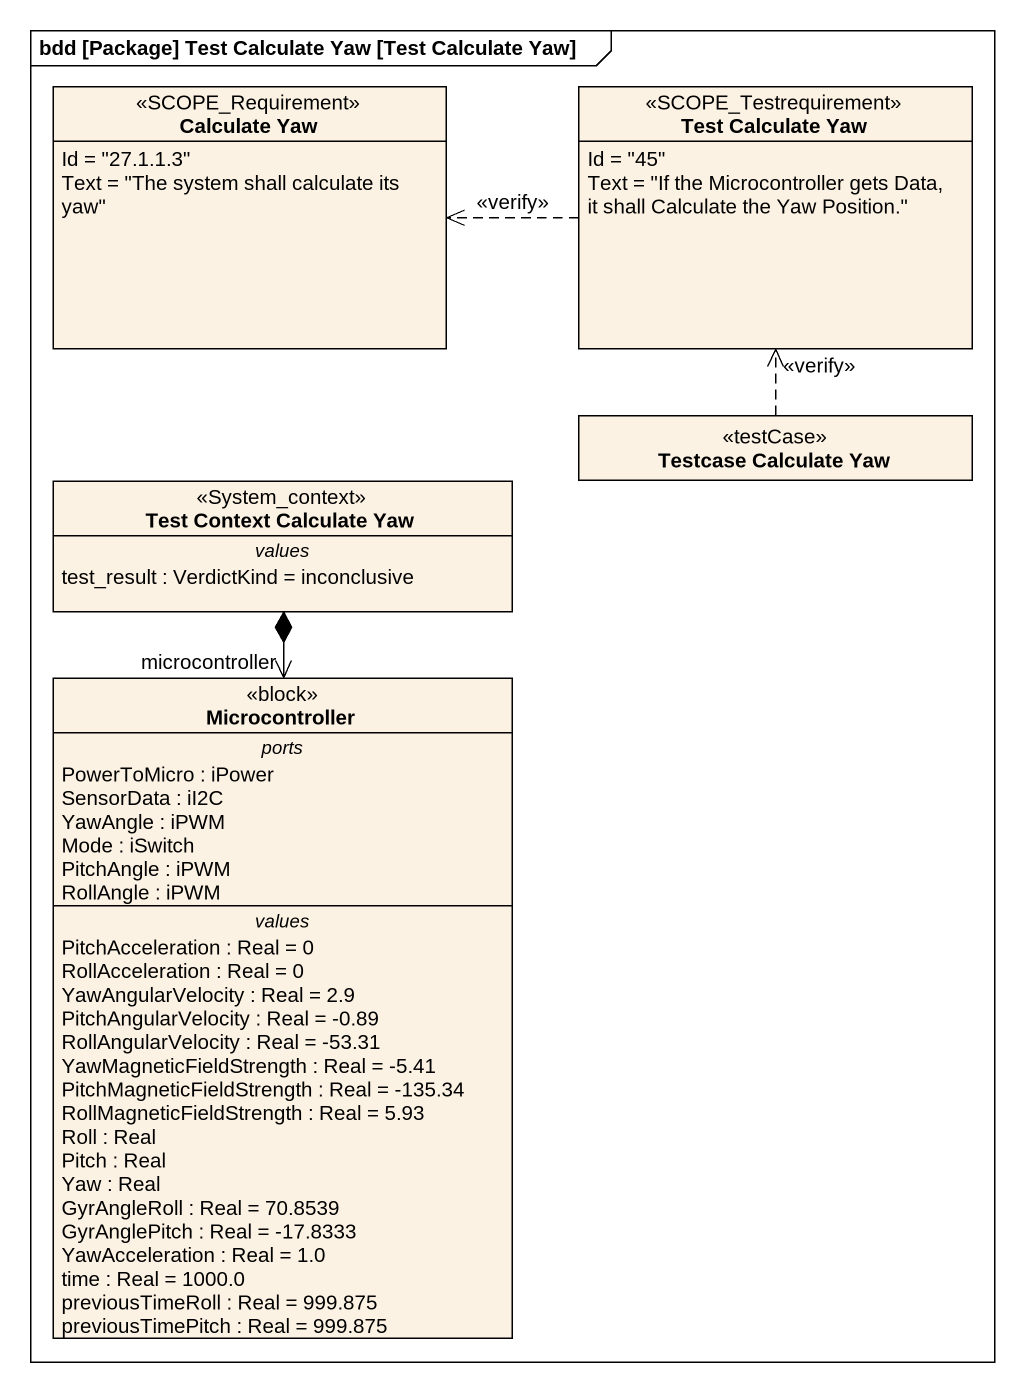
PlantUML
@startuml
mainframe bdd [Package] Test Calculate Yaw [Test Calculate Yaw]
hide circle
hide empty members
class "Calculate Yaw" as Calculate_Yaw <<SCOPE_Requirement>> {
  Id = "27.1.1.3"
  Text = "The system shall calculate its yaw"
}
class "Test Calculate Yaw" as Test_Calculate_Yaw <<SCOPE_Testrequirement>> {
  Id = "45"
  Text = "If the Microcontroller gets Data, it shall Calculate the Yaw Position."
}
class "Testcase Calculate Yaw" as Testcase_Calculate_Yaw <<testCase>>
class "Test Context Calculate Yaw" as Test_Context_Calculate_Yaw <<System_context>> {
  -- values --
  test_result : VerdictKind = inconclusive
}
class Microcontroller <<block>> {
  -- ports --
  PowerToMicro : iPower
  SensorData : iI2C
  YawAngle : iPWM
  Mode : iSwitch
  PitchAngle : iPWM
  RollAngle : iPWM
  -- values --
  PitchAcceleration : Real = 0
  RollAcceleration : Real = 0
  YawAngularVelocity : Real = 2.9
  PitchAngularVelocity : Real = -0.89
  RollAngularVelocity : Real = -53.31
  YawMagneticFieldStrength : Real = -5.41
  PitchMagneticFieldStrength : Real = -135.34
  RollMagneticFieldStrength : Real = 5.93
  Roll : Real
  Pitch : Real
  Yaw : Real
  GyrAngleRoll : Real = 70.8539
  GyrAnglePitch : Real = -17.8333
  YawAcceleration : Real = 1.0
  time : Real = 1000.0
  previousTimeRoll : Real = 999.875
  previousTimePitch : Real = 999.875
}
Test_Calculate_Yaw .left.> Calculate_Yaw : <<verify>>
Testcase_Calculate_Yaw .up.> Test_Calculate_Yaw : <<verify>>
Test_Context_Calculate_Yaw *--> "microcontroller" Microcontroller
@enduml
